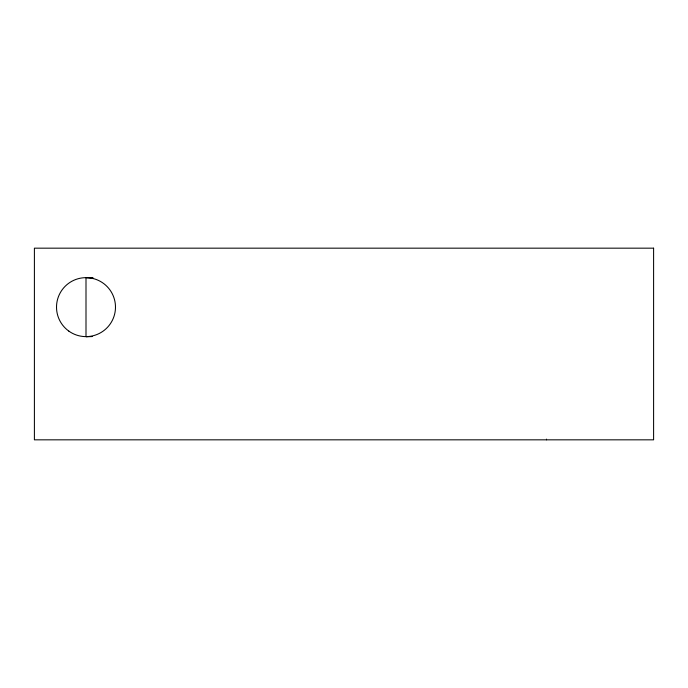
<?xml version="1.0" encoding="UTF-8"?>
<svg xmlns="http://www.w3.org/2000/svg" width="688" height="688" viewBox="0 0 688 688"><rect width="100%" height="100%" fill="white"/><g stroke="black" fill="none" stroke-linecap="round" stroke-linejoin="round"><path stroke-width="1.03" d="M93.052 277.789L86 277.66L86 336.63L92.011 336.492M86 336.63L92.072 336.561M92.072 277.789L86.98 277.608M546.496 439.125L546.496 439.83M653.6 248.17L34.4 248.17L34.4 439.83L653.6 439.83L653.6 248.17M68.826 331.109A29.489 29.489 0 0 0 115.343 310.03A29.489 29.489 0 0 0 73.831 280.283A29.489 29.489 0 0 0 68.826 331.109"/></g></svg>
